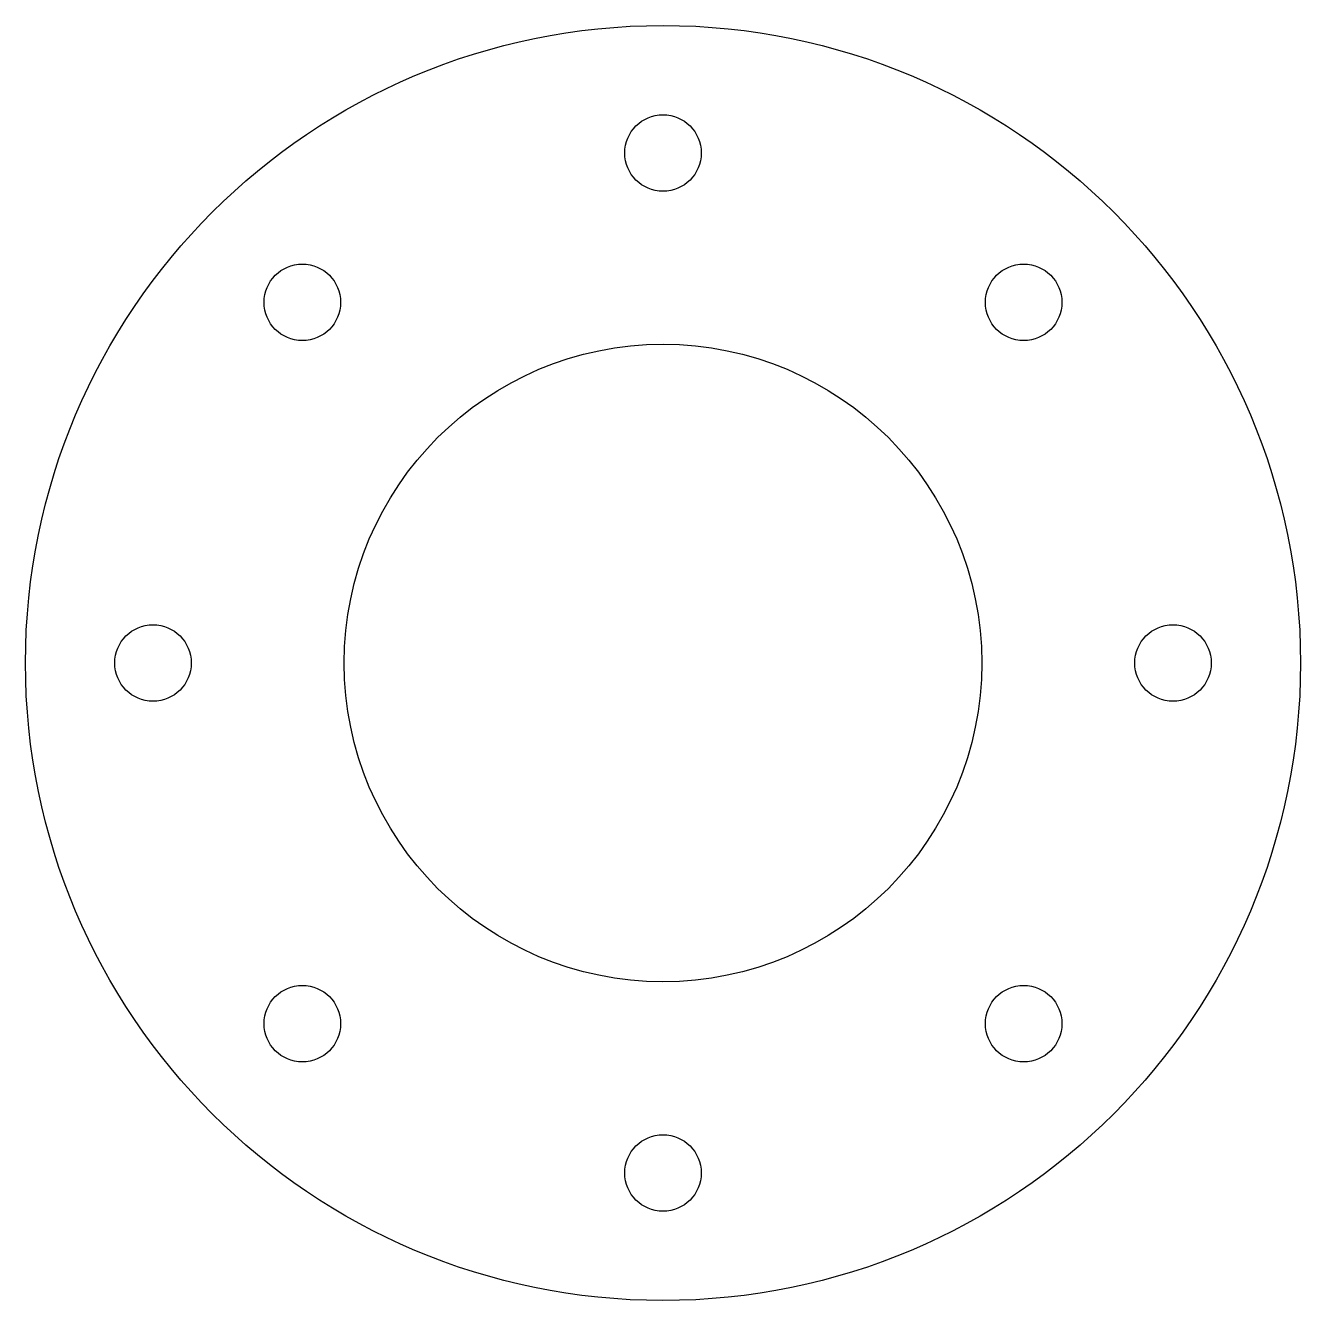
# Model space of a CAD drawing. Header units: millimetres. Extents: x -100 to 100, y -100 to 100.
import ezdxf

# ---------------------------------------------------------------- set-up
doc = ezdxf.new("R2010")
doc.units = ezdxf.units.MM

msp = doc.modelspace()

# ---------------------------------------------------------------- linework, layer by layer
for centre, radius in [((0, 0), 100), ((0, 80), 6), ((-56.57, 56.57), 6), ((56.57, 56.57), 6), ((0, 0), 50), ((-80, 0), 6), ((80, 0), 6), ((-56.57, -56.57), 6), ((56.57, -56.57), 6), ((0, -80), 6)]:
    msp.add_circle(centre, radius)

doc.saveas('drawing.dxf')
